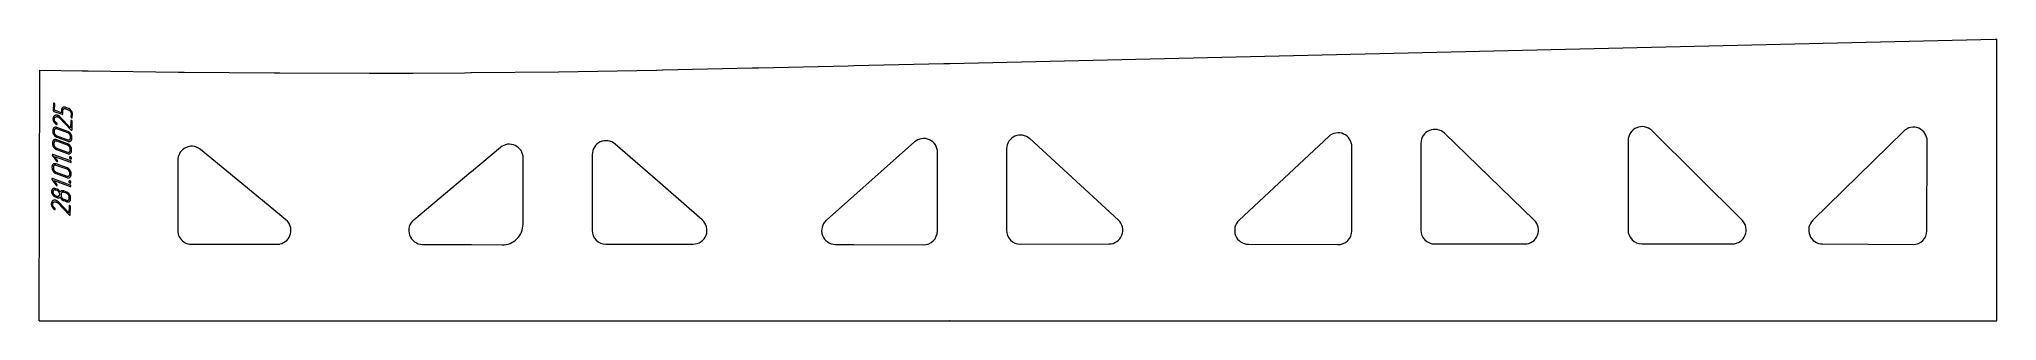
# Model space of a CAD drawing. Header units: millimetres. Extents: x 0 to 1417, y 0 to 203.
import ezdxf

# ---------------------------------------------------------------- set-up
doc = ezdxf.new("R2010")
doc.units = ezdxf.units.MM
doc.linetypes.add('K5LT_BASIC', pattern=[0])
doc.layers.add('Engraving', color=7, linetype='Continuous')

msp = doc.modelspace()

# ---------------------------------------------------------------- linework, layer by layer
at = {"color": 143, "linetype": 'K5LT_BASIC', "lineweight": 15, "true_color": 0x33acca}
for p, q in [((659.2, 186), (1416.1, 203.4)), ((1416.1, 203.4), (1417.3, 203.5)), ((1417.3, 0), (1417.3, 203.5)), ((520.7, 182.8), (585.6, 184.3)), ((585.6, 184.3), (589.9, 184.4)), ((589.9, 184.4), (654.9, 185.9)), ((589.9, 184.4), (589.9, 184.4)), ((654.9, 185.9), (659.1, 186)), ((659.1, 186), (659.2, 186)), ((0, 0), (0.5, 181)), ((0.5, 181), (31.2, 180.6)), ((31.2, 180.6), (35.5, 180.5)), ((35.5, 180.5), (35.6, 180.5)), ((35.6, 180.5), (100.8, 179.6)), ((100.8, 179.6), (104.6, 179.6)), ((104.6, 179.6), (105, 179.6)), ((105, 179.6), (170.1, 179.1)), ((170.1, 179.1), (173.9, 179.1)), ((173.9, 179.1), (174.3, 179.1)), ((174.3, 179.1), (238.9, 178.9)), ((238.9, 178.9), (243.2, 178.9)), ((243.2, 178.9), (243.6, 178.9)), ((243.6, 178.9), (270.8, 179)), ((270.8, 179), (308.2, 179.2)), ((308.2, 179.2), (312.5, 179.3)), ((312.5, 179.3), (312.9, 179.3)), ((312.9, 179.3), (376, 179.9)), ((376, 179.9), (446.9, 181.2)), ((446.9, 181.2), (451.2, 181.3)), ((451.2, 181.3), (451.5, 181.3)), ((451.5, 181.3), (516.3, 182.7)), ((516.3, 182.7), (520.6, 182.8)), ((520.6, 182.8), (520.7, 182.8)), ((451.2, 98), (417, 127.7)), ((633.8, 129.2), (589.9, 90.4)), ((781.3, 72.8), (717.2, 131.6)), ((933.6, 133.1), (868.7, 72.7)), ((1000.4, 128.3), (1000.3, 65.6)), ((1082.4, 72.7), (1017.4, 135.5)), ((1150.4, 130.3), (1150.3, 65.6)), ((1232.9, 72.7), (1167.5, 137.4)), ((1349.9, 137), (1284.1, 72.6)), ((1366.7, 65.1), (1366.9, 129.8)), ((100.4, 116.1), (100.3, 65.3)), ((173.9, 76.9), (116.7, 123.8)), ((334, 125.3), (312.9, 107.7)), ((350.3, 69.8), (350.4, 117.6)), ((400.4, 120.2), (400.3, 65.4)), ((650.3, 64.9), (650.4, 121.7)), ((700.4, 124.2), (700.3, 65.5)), ((950.3, 65), (950.4, 125.7)), ((312.5, 107.4), (271.2, 72.8)), ((312.9, 107.7), (312.5, 107.4)), ((451.5, 97.7), (451.2, 98)), ((480, 72.9), (451.5, 97.7)), ((589.9, 90.4), (569.9, 72.7)), ((589.9, 90.4), (589.9, 90.4)), ((174.3, 76.5), (173.9, 76.9)), ((178.6, 73), (174.3, 76.5)), ((110.3, 55.3), (172.3, 55.3)), ((277.6, 55.2), (312.5, 55)), ((312.5, 55), (312.9, 55)), ((312.9, 55), (335.2, 54.8)), ((410.3, 55.3), (451.2, 55.4)), ((451.2, 55.4), (451.5, 55.4)), ((451.5, 55.4), (473.5, 55.4)), ((576.5, 55.2), (589.9, 55.2)), ((589.9, 55.2), (589.9, 55.2)), ((589.9, 55.2), (640.2, 54.9)), ((710.3, 55.4), (774.5, 55.5)), ((875.5, 55.3), (940.2, 55)), ((1010.3, 55.5), (1075.5, 55.5)), ((1160.3, 55.6), (1225.9, 55.6)), ((1291, 55.5), (1356.7, 55.1)), ((451.5, 0), (520.6, 0)), ((520.6, 0), (520.7, 0)), ((520.7, 0), (589.9, 0)), ((589.9, 0), (589.9, 0)), ((589.9, 0), (659.1, 0)), ((659.2, 0), (659.1, 0)), ((659.2, 0), (1417.3, 0)), ((0, 0), (35.5, 0)), ((35.5, 0), (35.6, 0)), ((35.6, 0), (104.6, 0)), ((104.6, 0), (105, 0)), ((105, 0), (173.9, 0)), ((173.9, 0), (174.3, 0)), ((174.3, 0), (243.2, 0)), ((243.2, 0), (243.6, 0)), ((243.6, 0), (312.5, 0)), ((312.5, 0), (312.9, 0)), ((312.9, 0), (380.3, 0)), ((380.3, 0), (380.7, 0)), ((380.7, 0), (451.2, 0)), ((451.2, 0), (451.5, 0))]:
    msp.add_line(p, q, dxfattribs=at)
for centre, radius, start, end in [((340.4, 117.6), 10, 359.8583, 129.8896), ((410.4, 120.1), 10, 49.0349, 179.8583), ((640.4, 121.7), 10, 359.8583, 131.4578), ((710.4, 124.2), 10, 47.501, 179.8583), ((940.4, 125.8), 10, 359.8583, 132.9555), ((1010.4, 128.3), 10, 46.0387, 179.8583), ((1160.4, 130.3), 10, 45.3333, 179.8583), ((1356.9, 129.9), 10, 359.8583, 134.3833), ((110.4, 116.1), 10, 125.0554, 179.8583), ((110.4, 116.1), 10, 122.4431, 125.0554), ((110.4, 116.1), 10, 50.6298, 122.4431), ((172.3, 65.3), 10, 281.794, 50.6298), ((277.6, 65.2), 10, 129.8896, 269.6992), ((473.5, 65.4), 10, 270.0174, 49.0349), ((576.5, 65.2), 10, 131.4578, 269.6992), ((774.5, 65.5), 10, 270.0174, 47.501), ((875.5, 65.3), 10, 132.9555, 269.6992), ((1075.5, 65.5), 10, 270.0174, 46.0387), ((1225.9, 65.6), 10, 270.0174, 45.3333), ((1291.1, 65.5), 10, 134.3833, 269.6992), ((110.3, 65.3), 10, 179.8583, 235.8197), ((110.3, 65.3), 10, 235.8197, 238.4063), ((110.3, 65.3), 10, 238.4063, 270.0174), ((335.3, 69.8), 15, 269.6992, 359.8583), ((410.3, 65.3), 10, 179.8583, 270.0174), ((640.3, 64.9), 10, 269.6992, 359.8583), ((710.3, 65.4), 10, 179.8583, 270.0174), ((940.3, 65), 10, 269.6992, 359.8583), ((1010.3, 65.5), 10, 179.8583, 270.0174), ((1160.3, 65.6), 10, 179.8583, 270.0174), ((1356.7, 65.1), 10, 269.6992, 359.8583), ((172.3, 65.3), 10, 270.0174, 279.3949), ((172.3, 65.3), 10, 279.3949, 281.794)]:
    msp.add_arc(centre, radius, start, end, dxfattribs=at)
at = {"layer": 'Engraving', "color": 143, "linetype": 'K5LT_BASIC', "lineweight": 15, "true_color": 0x33acca}
for p, q in [((10.3, 157), (10.2, 152)), ((11.2, 152.1), (11.3, 156.6)), ((10.7, 151.3), (16.6, 149.2)), ((16.1, 150.3), (11.2, 152.1)), ((12.3, 142), (12.5, 141.9)), ((14.2, 147), (14.6, 146.7)), ((14.6, 146.7), (14.9, 146.4)), ((14.9, 146.4), (23, 138)), ((22.8, 139.4), (15.5, 147)), ((16.2, 152.3), (16.1, 150.3)), ((17.1, 149.5), (17.2, 152)), ((21.2, 153.5), (19.2, 154.2)), ((19.2, 153.2), (21.1, 152.5)), ((23, 144.4), (22.8, 139.4)), ((23.1, 149.8), (23, 147.3)), ((23.8, 138.1), (23.9, 144)), ((24, 147), (24.1, 149.5)), ((9.7, 128.8), (9.7, 127.8)), ((9.9, 137.7), (9.9, 136.7)), ((10.7, 128.5), (10.7, 127.5)), ((10.9, 137.3), (10.8, 136.4)), ((20.6, 127.9), (12.7, 130.7)), ((20.6, 126.9), (12.7, 129.7)), ((12.8, 133.6), (20.7, 130.8)), ((12.8, 132.7), (20.7, 129.8)), ((20.8, 136.8), (12.9, 139.6)), ((20.8, 135.8), (12.9, 138.6)), ((22.7, 132.1), (22.7, 133)), ((23.7, 131.7), (23.7, 132.7)), ((9.6, 119.4), (12.5, 115.4)), ((22.9, 115.5), (10, 120.1)), ((13.3, 115.8), (11.2, 118.7)), ((11.2, 118.7), (22.8, 114.5)), ((12.6, 124.8), (20.5, 121.9)), ((12.6, 123.8), (20.5, 120.9)), ((22.5, 123.2), (22.5, 124.2)), ((23.5, 122.8), (23.5, 123.8)), ((9.3, 111.4), (9.3, 110.4)), ((9.3, 102), (12.2, 97.9)), ((22.5, 98.1), (9.7, 102.7)), ((10.3, 111.1), (10.3, 110.1)), ((12.9, 98.4), (10.8, 101.3)), ((10.8, 101.3), (22.5, 97.1)), ((12.2, 107.4), (20.1, 104.5)), ((12.2, 106.4), (20.1, 103.5)), ((20.2, 109.5), (12.3, 112.3)), ((20.3, 110.5), (12.4, 113.3)), ((22.2, 105.8), (22.2, 106.8)), ((23.1, 105.4), (23.2, 106.4)), ((9, 93.5), (9, 93.2)), ((9, 93.2), (9, 92.9)), ((9, 92.9), (9.1, 92.3)), ((11.4, 95.6), (10.8, 95.6)), ((11.7, 95.5), (11.4, 95.6)), ((12, 95.4), (11.7, 95.5)), ((11.8, 89.5), (12.9, 89.1)), ((11.9, 90.4), (12.9, 90.1)), ((13, 95.1), (12, 95.4)), ((13, 94.1), (12, 94.4)), ((12.9, 85.5), (13.3, 85.3)), ((13.3, 85.3), (13.7, 84.9)), ((21.6, 77.9), (14.2, 85.6)), ((15.9, 91.5), (15.9, 90.5)), ((17.8, 87.8), (19.8, 87.1)), ((17.8, 86.8), (19.8, 86.1)), ((19.9, 93), (17.9, 93.8)), ((19.9, 92.1), (17.9, 92.8)), ((21.8, 88.4), (21.8, 89.3)), ((22.8, 88), (22.8, 89)), ((11.1, 80.5), (11.2, 80.4)), ((13.7, 84.9), (21.8, 76.5)), ((21.7, 82.9), (21.6, 77.9)), ((22.5, 76.6), (22.7, 82.6))]:
    msp.add_line(p, q, dxfattribs=at)
for points in [[(10.4, 157.3), (10.3, 157.2), (10.3, 157)], [(10.8, 157.3), (10.6, 157.4), (10.4, 157.3)], [(11.1, 157), (11, 157.2), (10.8, 157.3)], [(11.3, 156.6), (11.3, 156.9), (11.1, 157)], [(11.1, 148.1), (10.1, 147.4), (10, 145.9)], [(10, 145.9), (10, 144.9), (10.5, 143.9)], [(10.2, 152), (10.2, 151.5), (10.7, 151.3)], [(10.5, 143.9), (11.1, 142.8), (12.3, 142)], [(13.5, 148.4), (12.1, 148.9), (11.1, 148.1)], [(11.1, 145.6), (11.1, 146.1), (11.3, 146.5)], [(11.4, 144.2), (11, 144.9), (11.1, 145.6)], [(11.3, 146.5), (11.5, 147), (11.8, 147.2)], [(12.7, 142.8), (11.8, 143.5), (11.4, 144.2)], [(11.8, 147.2), (12.5, 147.8), (13.5, 147.4)], [(12.5, 141.9), (12.7, 141.8), (12.9, 141.9)], [(12.9, 142.5), (12.8, 142.7), (12.7, 142.8)], [(13, 142.2), (13, 142.4), (12.9, 142.5)], [(12.9, 141.9), (13, 142), (13, 142.2)], [(14.5, 147.9), (14, 148.3), (13.5, 148.4)], [(13.5, 147.4), (13.9, 147.3), (14.2, 147)], [(15.5, 147), (14.9, 147.6), (14.5, 147.9)], [(17.1, 154.1), (16.2, 153.6), (16.2, 152.3)], [(16.6, 149.2), (17.1, 149), (17.1, 149.5)], [(19.2, 154.2), (18, 154.7), (17.1, 154.1)], [(17.2, 152), (17.2, 152.8), (17.8, 153.2)], [(17.8, 153.2), (18.3, 153.5), (19.2, 153.2)], [(21.1, 152.5), (22, 152.2), (22.5, 151.4)], [(23.2, 151.9), (22.4, 153.1), (21.2, 153.5)], [(22.5, 151.4), (23.1, 150.7), (23.1, 149.8)], [(23, 147.3), (23, 147.1), (23.2, 146.9)], [(23.1, 144.7), (23, 144.6), (23, 144.4)], [(23.5, 144.7), (23.3, 144.8), (23.1, 144.7)], [(24.1, 149.5), (24.1, 150.7), (23.2, 151.9)], [(23.2, 146.9), (23.4, 146.7), (23.5, 146.7)], [(23.5, 146.7), (23.7, 146.6), (23.9, 146.7)], [(23.8, 144.5), (23.6, 144.7), (23.5, 144.7)], [(23.9, 144), (23.9, 144.3), (23.8, 144.5)], [(23.9, 146.7), (24, 146.8), (24, 147)], [(10.6, 130.6), (9.7, 130), (9.7, 128.8)], [(9.7, 127.8), (9.6, 126.6), (10.5, 125.4)], [(10.8, 139.5), (9.9, 138.9), (9.9, 137.7)], [(9.9, 136.7), (9.8, 135.5), (10.7, 134.3)], [(12.7, 130.7), (11.5, 131.2), (10.6, 130.6)], [(10.7, 134.3), (11.6, 133.1), (12.8, 132.7)], [(11.3, 129.7), (10.7, 129.3), (10.7, 128.5)], [(12.9, 139.6), (11.7, 140.1), (10.8, 139.5)], [(10.8, 136.4), (10.8, 135.5), (11.4, 134.7)], [(11.5, 138.5), (10.9, 138.2), (10.9, 137.3)], [(12.7, 129.7), (11.9, 130), (11.3, 129.7)], [(11.4, 134.7), (12, 133.9), (12.8, 133.6)], [(12.9, 138.6), (12.1, 138.9), (11.5, 138.5)], [(22.7, 126.2), (21.8, 127.4), (20.6, 127.9)], [(20.7, 130.8), (21.5, 130.5), (22.1, 130.9)], [(20.7, 129.8), (21.9, 129.3), (22.8, 129.9)], [(22.9, 135.1), (22, 136.3), (20.8, 136.8)], [(22.2, 134.7), (21.6, 135.5), (20.8, 135.8)], [(22.1, 130.9), (22.7, 131.3), (22.7, 132.1)], [(22.7, 133), (22.7, 133.9), (22.2, 134.7)], [(22.8, 129.9), (23.7, 130.5), (23.7, 131.7)], [(23.7, 132.7), (23.7, 133.9), (22.9, 135.1)], [(23, 138), (23.1, 137.9), (23.3, 137.8)], [(23.3, 137.8), (23.5, 137.7), (23.7, 137.8)], [(23.7, 137.8), (23.8, 137.9), (23.8, 138.1)], [(9.7, 120.1), (9.5, 120), (9.5, 119.8)], [(9.5, 119.8), (9.5, 119.6), (9.6, 119.4)], [(10, 120.1), (9.8, 120.2), (9.7, 120.1)], [(12.4, 113.3), (11.1, 113.8), (10.2, 113.2)], [(10.5, 125.4), (11.4, 124.2), (12.6, 123.8)], [(10.7, 127.5), (10.6, 126.6), (11.2, 125.8)], [(11.2, 125.8), (11.8, 125.1), (12.6, 124.8)], [(12.5, 115.4), (12.8, 115.1), (12.9, 115.1)], [(12.9, 115.1), (13.1, 115), (13.2, 115.1)], [(13.2, 115.1), (13.4, 115.2), (13.4, 115.4)], [(13.4, 115.4), (13.4, 115.6), (13.3, 115.8)], [(20.5, 121.9), (21.3, 121.6), (21.9, 122)], [(20.5, 120.9), (21.7, 120.4), (22.6, 121.1)], [(22, 125.8), (21.4, 126.6), (20.6, 126.9)], [(21.9, 122), (22.5, 122.4), (22.5, 123.2)], [(22.2, 118.4), (21.9, 118.3), (21.9, 118)], [(21.9, 118), (21.9, 117.6), (22.2, 117.4)], [(22.5, 124.2), (22.5, 125), (22, 125.8)], [(22.7, 118.5), (22.4, 118.6), (22.2, 118.4)], [(22.2, 117.4), (22.5, 117.1), (22.6, 117)], [(22.6, 121.1), (23.5, 121.7), (23.5, 122.8)], [(22.6, 117), (22.9, 116.9), (23.2, 117)], [(23.5, 123.8), (23.5, 125), (22.7, 126.2)], [(23.2, 118.1), (22.9, 118.4), (22.7, 118.5)], [(22.8, 114.5), (23.1, 114.4), (23.2, 114.5)], [(23.2, 115.2), (23.1, 115.4), (22.9, 115.5)], [(23.4, 117.5), (23.4, 117.8), (23.2, 118.1)], [(23.2, 117), (23.4, 117.1), (23.4, 117.5)], [(23.3, 114.8), (23.3, 115), (23.2, 115.2)], [(23.2, 114.5), (23.3, 114.7), (23.3, 114.8)], [(9.3, 102.7), (9.2, 102.6), (9.2, 102.4)], [(9.2, 102.4), (9.2, 102.2), (9.3, 102)], [(10.2, 113.2), (9.4, 112.6), (9.3, 111.4)], [(9.3, 110.4), (9.3, 109.2), (10.2, 108)], [(9.7, 102.7), (9.4, 102.8), (9.3, 102.7)], [(10.2, 108), (11, 106.8), (12.2, 106.4)], [(10.9, 112.3), (10.3, 111.9), (10.3, 111.1)], [(10.3, 110.1), (10.3, 109.2), (10.9, 108.4)], [(12.3, 112.3), (11.5, 112.6), (10.9, 112.3)], [(10.9, 108.4), (11.4, 107.7), (12.2, 107.4)], [(20.1, 104.5), (20.9, 104.2), (21.5, 104.6)], [(20.1, 103.5), (21.4, 103), (22.2, 103.6)], [(21.6, 108.4), (21.1, 109.2), (20.2, 109.5)], [(22.3, 108.8), (21.5, 110), (20.3, 110.5)], [(21.5, 104.6), (22.1, 105), (22.2, 105.8)], [(21.8, 101), (21.6, 100.9), (21.5, 100.6)], [(21.5, 100.6), (21.5, 100.2), (21.8, 99.9)], [(22.2, 106.8), (22.2, 107.6), (21.6, 108.4)], [(22.3, 101.1), (22, 101.2), (21.8, 101)], [(21.8, 99.9), (22.1, 99.7), (22.3, 99.6)], [(22.2, 103.6), (23.1, 104.3), (23.1, 105.4)], [(23.2, 106.4), (23.2, 107.6), (22.3, 108.8)], [(22.8, 100.7), (22.6, 101), (22.3, 101.1)], [(22.3, 99.6), (22.6, 99.5), (22.8, 99.6)], [(23, 100.1), (23, 100.4), (22.8, 100.7)], [(22.8, 99.6), (23, 99.7), (23, 100.1)], [(9.8, 86.7), (8.8, 85.9), (8.8, 84.5)], [(9.9, 95.3), (9, 94.7), (9, 93.5)], [(9.1, 92.3), (9.3, 91.7), (9.8, 91.1)], [(9.8, 91.1), (10.7, 89.9), (11.8, 89.5)], [(12.2, 87), (10.8, 87.5), (9.8, 86.7)], [(9.8, 84.2), (9.8, 84.6), (10, 85.1)], [(10.8, 95.6), (10.3, 95.6), (9.9, 95.3)], [(10.6, 94.4), (10, 94), (10, 93.2)], [(10, 93.2), (9.9, 92.3), (10.5, 91.5)], [(10, 85.1), (10.2, 85.5), (10.5, 85.7)], [(10.5, 91.5), (11, 90.8), (11.9, 90.4)], [(10.5, 85.7), (11.2, 86.3), (12.2, 85.9)], [(12, 94.4), (11.1, 94.7), (10.6, 94.4)], [(12.2, 97.9), (12.4, 97.7), (12.5, 97.7)], [(13.2, 86.5), (12.7, 86.8), (12.2, 87)], [(12.2, 85.9), (12.6, 85.8), (12.9, 85.5)], [(12.5, 97.7), (12.7, 97.6), (12.9, 97.7)], [(13, 98), (13, 98.2), (12.9, 98.4)], [(12.9, 97.7), (13, 97.8), (13, 98)], [(12.9, 90.1), (13.7, 89.8), (14.3, 90.2)], [(12.9, 89.1), (13.6, 88.8), (14.2, 88.9)], [(14.3, 94.3), (13.7, 94.8), (13, 95.1)], [(14.4, 93), (13.8, 93.8), (13, 94.1)], [(14.2, 85.6), (13.6, 86.1), (13.2, 86.5)], [(14.2, 88.9), (14.8, 89), (15.2, 89.4)], [(15.3, 93.1), (14.8, 93.8), (14.3, 94.3)], [(14.3, 90.2), (14.9, 90.5), (14.9, 91.3)], [(14.9, 91.3), (14.9, 92.2), (14.4, 93)], [(15.2, 89.4), (15.7, 88.4), (16.3, 87.7)], [(16.3, 93.9), (15.6, 93.7), (15.3, 93.1)], [(16.5, 92.7), (15.9, 92.3), (15.9, 91.5)], [(15.9, 90.5), (15.9, 89.7), (16.4, 88.9)], [(17.9, 93.8), (17.1, 94.1), (16.3, 93.9)], [(16.3, 87.7), (17, 87.1), (17.8, 86.8)], [(16.4, 88.9), (17, 88.1), (17.8, 87.8)], [(17.9, 92.8), (17.1, 93.1), (16.5, 92.7)], [(19.8, 87.1), (20.6, 86.8), (21.2, 87.2)], [(19.8, 86.1), (21, 85.6), (21.9, 86.2)], [(22, 91.4), (21.1, 92.6), (19.9, 93)], [(21.3, 91), (20.7, 91.7), (19.9, 92.1)], [(21.2, 87.2), (21.8, 87.6), (21.8, 88.4)], [(21.8, 89.3), (21.8, 90.2), (21.3, 91)], [(21.9, 86.2), (22.8, 86.8), (22.8, 88)], [(22.8, 89), (22.8, 90.2), (22, 91.4)], [(22.9, 97.8), (22.7, 98), (22.5, 98.1)], [(22.5, 97.1), (22.7, 97), (22.8, 97.1)], [(22.8, 97.1), (23, 97.3), (23, 97.4)], [(23, 97.4), (23, 97.6), (22.9, 97.8)], [(8.8, 84.5), (8.7, 83.4), (9.3, 82.5)], [(9.3, 82.5), (9.9, 81.3), (11.1, 80.5)], [(10.1, 82.7), (9.8, 83.5), (9.8, 84.2)], [(11.4, 81.3), (10.5, 82), (10.1, 82.7)], [(11.2, 80.4), (11.4, 80.3), (11.6, 80.4)], [(11.6, 81), (11.6, 81.2), (11.4, 81.3)], [(11.7, 80.7), (11.7, 80.9), (11.6, 81)], [(11.6, 80.4), (11.7, 80.5), (11.7, 80.7)], [(21.8, 83.2), (21.7, 83.1), (21.7, 82.9)], [(22.2, 83.2), (22, 83.3), (21.8, 83.2)], [(21.8, 76.5), (21.9, 76.4), (22, 76.3)], [(22, 76.3), (22.2, 76.3), (22.4, 76.3)], [(22.5, 83), (22.4, 83.2), (22.2, 83.2)], [(22.4, 76.3), (22.5, 76.4), (22.5, 76.6)], [(22.7, 82.6), (22.7, 82.8), (22.5, 83)]]:
    msp.add_open_spline(points, degree=2, dxfattribs=at)

doc.saveas('drawing.dxf')
